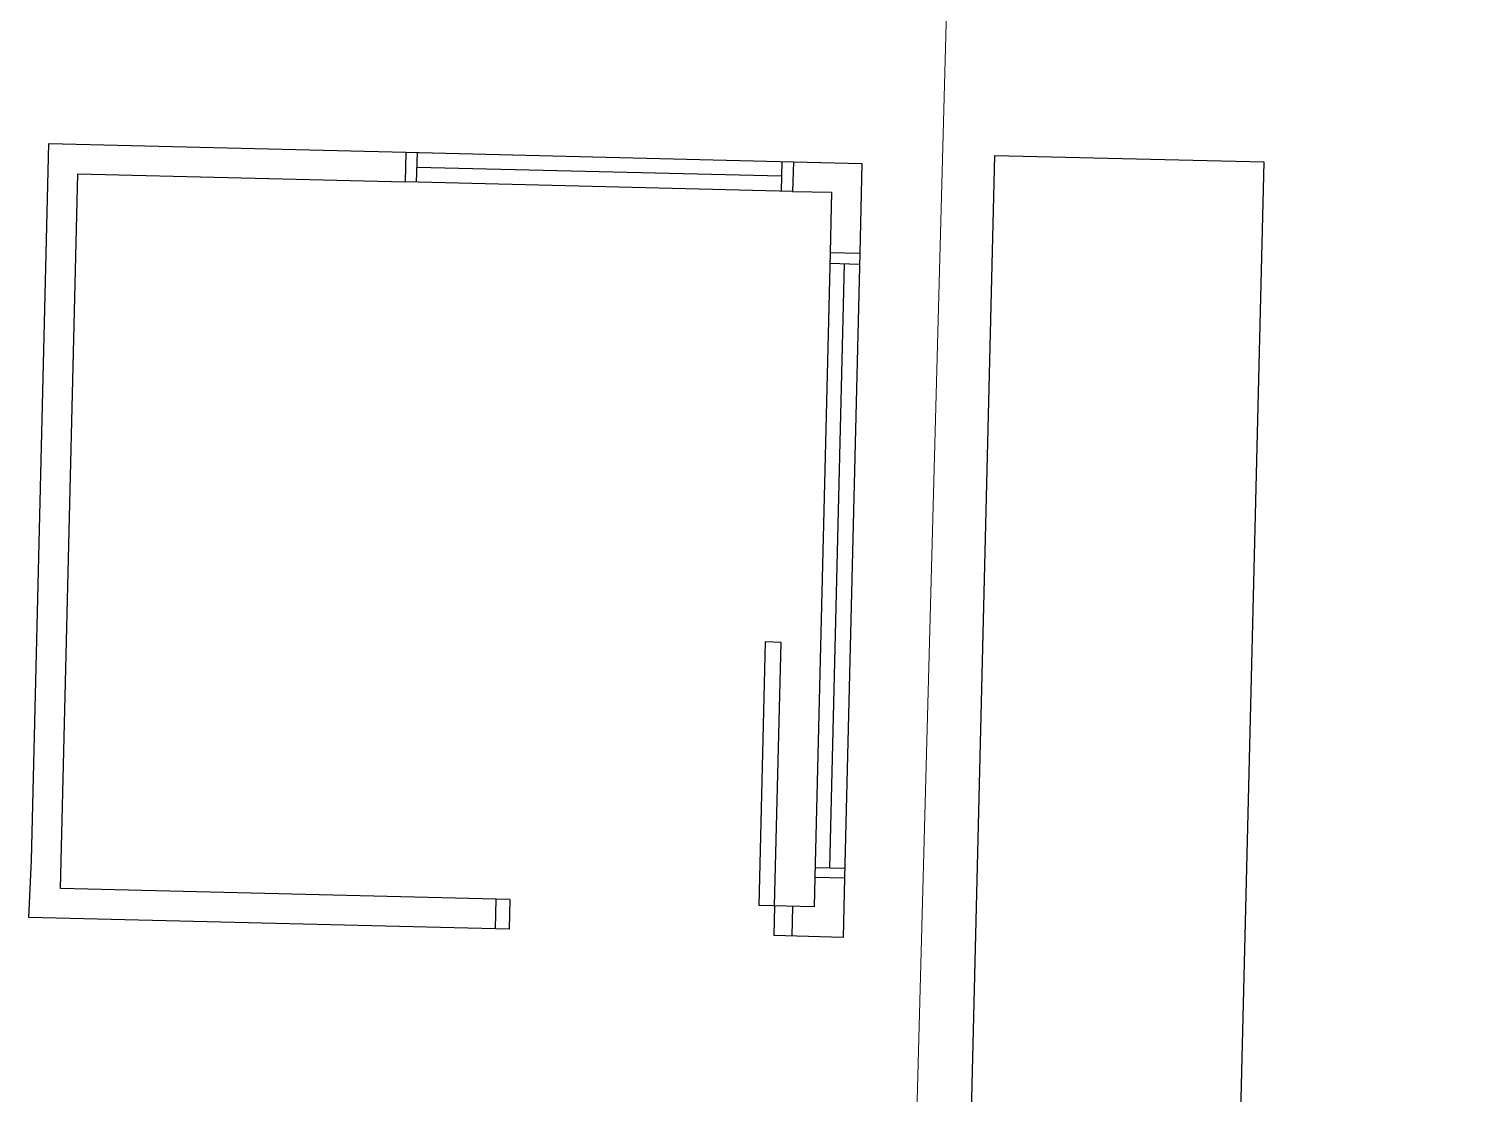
# Model space of a CAD drawing. Header units: millimetres. Extents: x 1418 to 1811, y 1796 to 1956.
# Drawn here: x 1518.351 to 1522.728, y 1827.901 to 1831.133 of the extents above; entities that cross this region are included whole.
import ezdxf

# ---------------------------------------------------------------- set-up
doc = ezdxf.new("R2010")
doc.units = ezdxf.units.MM
for name, color, linetype, lineweight in [('JANELAS', 5, 'Continuous', 25), ('LAYER01', 7, 'Continuous', 13), ('LINHAGROSSA', 7, 'Continuous', 30)]:
    doc.layers.add(name, color=color, linetype=linetype, lineweight=lineweight)
doc.layers.add('VEGETAIS', color=3, linetype='Continuous')

msp = doc.modelspace()

# ---------------------------------------------------------------- linework, layer by layer
at = {"layer": 'JANELAS'}
for p, q in [((1519.4949, 1830.7587), (1520.6711, 1830.7301)), ((1519.5292, 1830.7579), (1519.527, 1830.6679)), ((1520.636, 1830.7309), (1520.6338, 1830.641)), ((1520.6349, 1830.686), (1519.5281, 1830.7129)), ((1520.6689, 1830.6401), (1519.4927, 1830.6687)), ((1520.7824, 1830.4548), (1520.7362, 1828.5597)), ((1520.7816, 1830.4218), (1520.8715, 1830.4196)), ((1520.7819, 1828.588), (1520.8265, 1830.4207)), ((1520.8723, 1830.4526), (1520.8262, 1828.5575)), ((1520.7369, 1828.5891), (1520.8269, 1828.5869))]:
    msp.add_line(p, q, dxfattribs=at)
at = {"layer": 'LAYER01'}
msp.add_line((1522.7277, 1890.1433), (1520.9272, 1823.4673), dxfattribs=at)
at = {"layer": 'LINHAGROSSA'}
for p, q in [((1518.3592, 1828.6109), (1518.4122, 1830.7851)), ((1518.4122, 1830.7851), (1519.4949, 1830.7587)), ((1519.4949, 1830.7587), (1519.4927, 1830.6687)), ((1520.6711, 1830.7301), (1520.6689, 1830.6401)), ((1520.6711, 1830.7301), (1520.879, 1830.725)), ((1520.879, 1830.725), (1520.8723, 1830.4526)), ((1518.4472, 1828.5248), (1518.4999, 1830.6929)), ((1518.4999, 1830.6929), (1519.4927, 1830.6687)), ((1520.6689, 1830.6401), (1520.7868, 1830.6372)), ((1520.7868, 1830.6372), (1520.7824, 1830.4548)), ((1520.7824, 1830.4548), (1520.8723, 1830.4526)), ((1520.5858, 1829.273), (1520.5664, 1828.4732)), ((1520.6336, 1829.2718), (1520.5858, 1829.273)), ((1520.6142, 1828.472), (1520.6336, 1829.2718)), ((1518.3513, 1828.4371), (1518.3592, 1828.6109)), ((1520.7362, 1828.5597), (1520.734, 1828.4691)), ((1520.7362, 1828.5597), (1520.8262, 1828.5575)), ((1520.8262, 1828.5575), (1520.8218, 1828.3769)), ((1518.3554, 1828.527), (1518.3535, 1828.5271)), ((1519.8108, 1828.4916), (1518.4472, 1828.5248)), ((1519.7671, 1828.4026), (1519.7693, 1828.4926)), ((1519.8108, 1828.4916), (1519.8086, 1828.4016)), ((1520.734, 1828.4691), (1520.5664, 1828.4732)), ((1520.6142, 1828.472), (1520.612, 1828.3821)), ((1520.6683, 1828.4707), (1520.6661, 1828.3807)), ((1519.8086, 1828.4016), (1518.3513, 1828.4371)), ((1520.8218, 1828.3769), (1520.612, 1828.3821))]:
    msp.add_line(p, q, dxfattribs=at)
at = {"layer": 'VEGETAIS'}
for p, q in [((1521.1746, 1826.3381), (1521.282, 1830.7492)), ((1521.282, 1830.7492), (1522.0983, 1830.7293)), ((1522.0983, 1830.7293), (1521.9909, 1826.3182))]:
    msp.add_line(p, q, dxfattribs=at)

doc.saveas('drawing.dxf')
